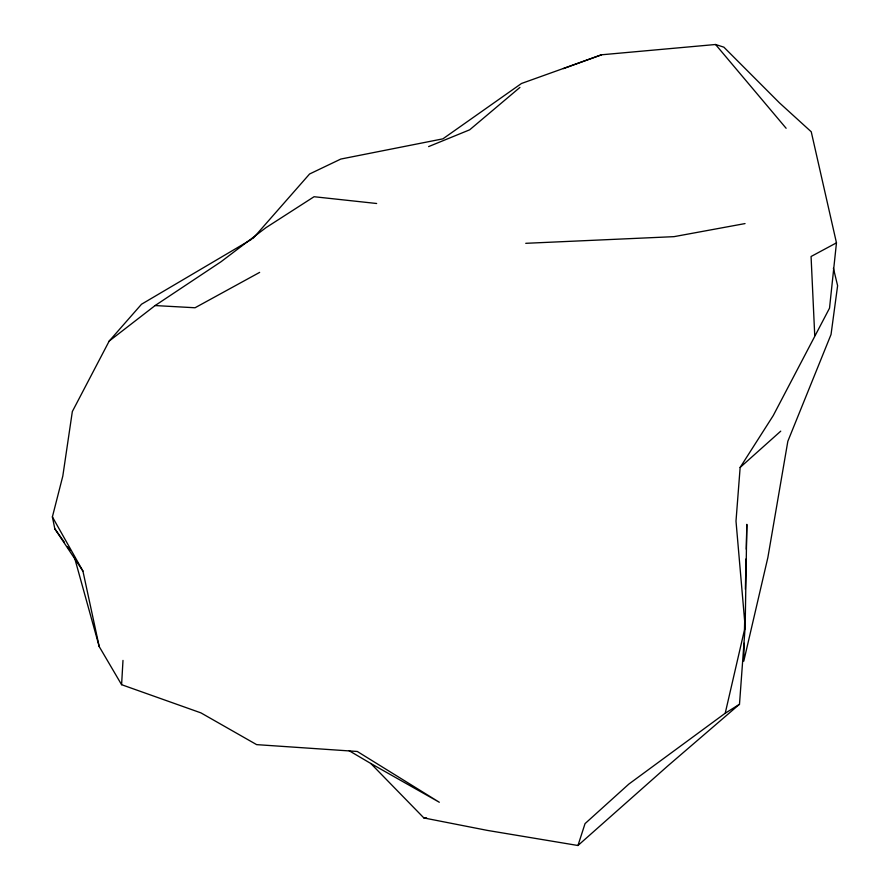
<?xml version="1.0" encoding="UTF-8"?>
<svg xmlns="http://www.w3.org/2000/svg" width="890" height="890" viewBox="0 0 890 890"><rect width="100%" height="100%" fill="white"/><g stroke="black" fill="none" stroke-linecap="round" stroke-linejoin="round"><path stroke-width="1.33" d="M744.162 643.236L743.762 661.203L767.87 557.507L787.839 441.284L831.038 334.484L837.612 285.701L833.396 268.202M744.474 629.408L744.819 614.2M745.375 589.314L746.054 558.898M746.276 549.219L746.832 524.332L745.164 626.883L739.49 704.268L667.934 765.801L577.966 845.5L487.442 830.415L423.874 817.943L370.785 763.475L349.247 750.793M370.785 763.475L439.315 802.257L357.291 751.472L256.632 744.63L200.929 712.879L121.596 684.688L122.987 660.413M252.938 238.509L309.575 173.995L340.814 159.054L442.886 138.851L521.484 83.482L601.518 54.791L715.56 44.5L723.881 47.17L779.451 102.851L811.246 131.787L836.466 242.848L829.524 308.163L773.221 415.619L740.146 467.439L735.997 521.128L745.164 626.883L725.216 713.235L628.885 784.046L585.042 823.617L577.966 845.5M121.596 684.688L99.202 646.552L82.915 571.046L54.813 528.793L52.388 516.89L62.812 476.061L72.335 411.547L109.203 341.059L141.532 304.224L251.748 239.21M740.146 467.439L780.752 431.149M519.916 87.431L469.686 129.806L428.602 146.605M109.203 341.059L155.105 305.559L221.009 261.76L265.921 227.695L314.07 196.723L376.648 203.499M725.216 713.235L739.49 704.268M259.658 272.385L195.043 307.762L155.105 305.559M836.466 242.848L811.068 256.498L814.739 335.563M563.392 68.63L601.518 54.791M745.041 223.579L674.03 236.651L525.745 243.315M423.874 817.943L426.599 817.932M715.56 44.5L786.126 128.271M54.813 528.793L64.425 542.344M67.629 546.861L70.032 550.243M52.388 516.89L82.915 571.046M74.415 557.218L99.202 646.552"/></g></svg>
